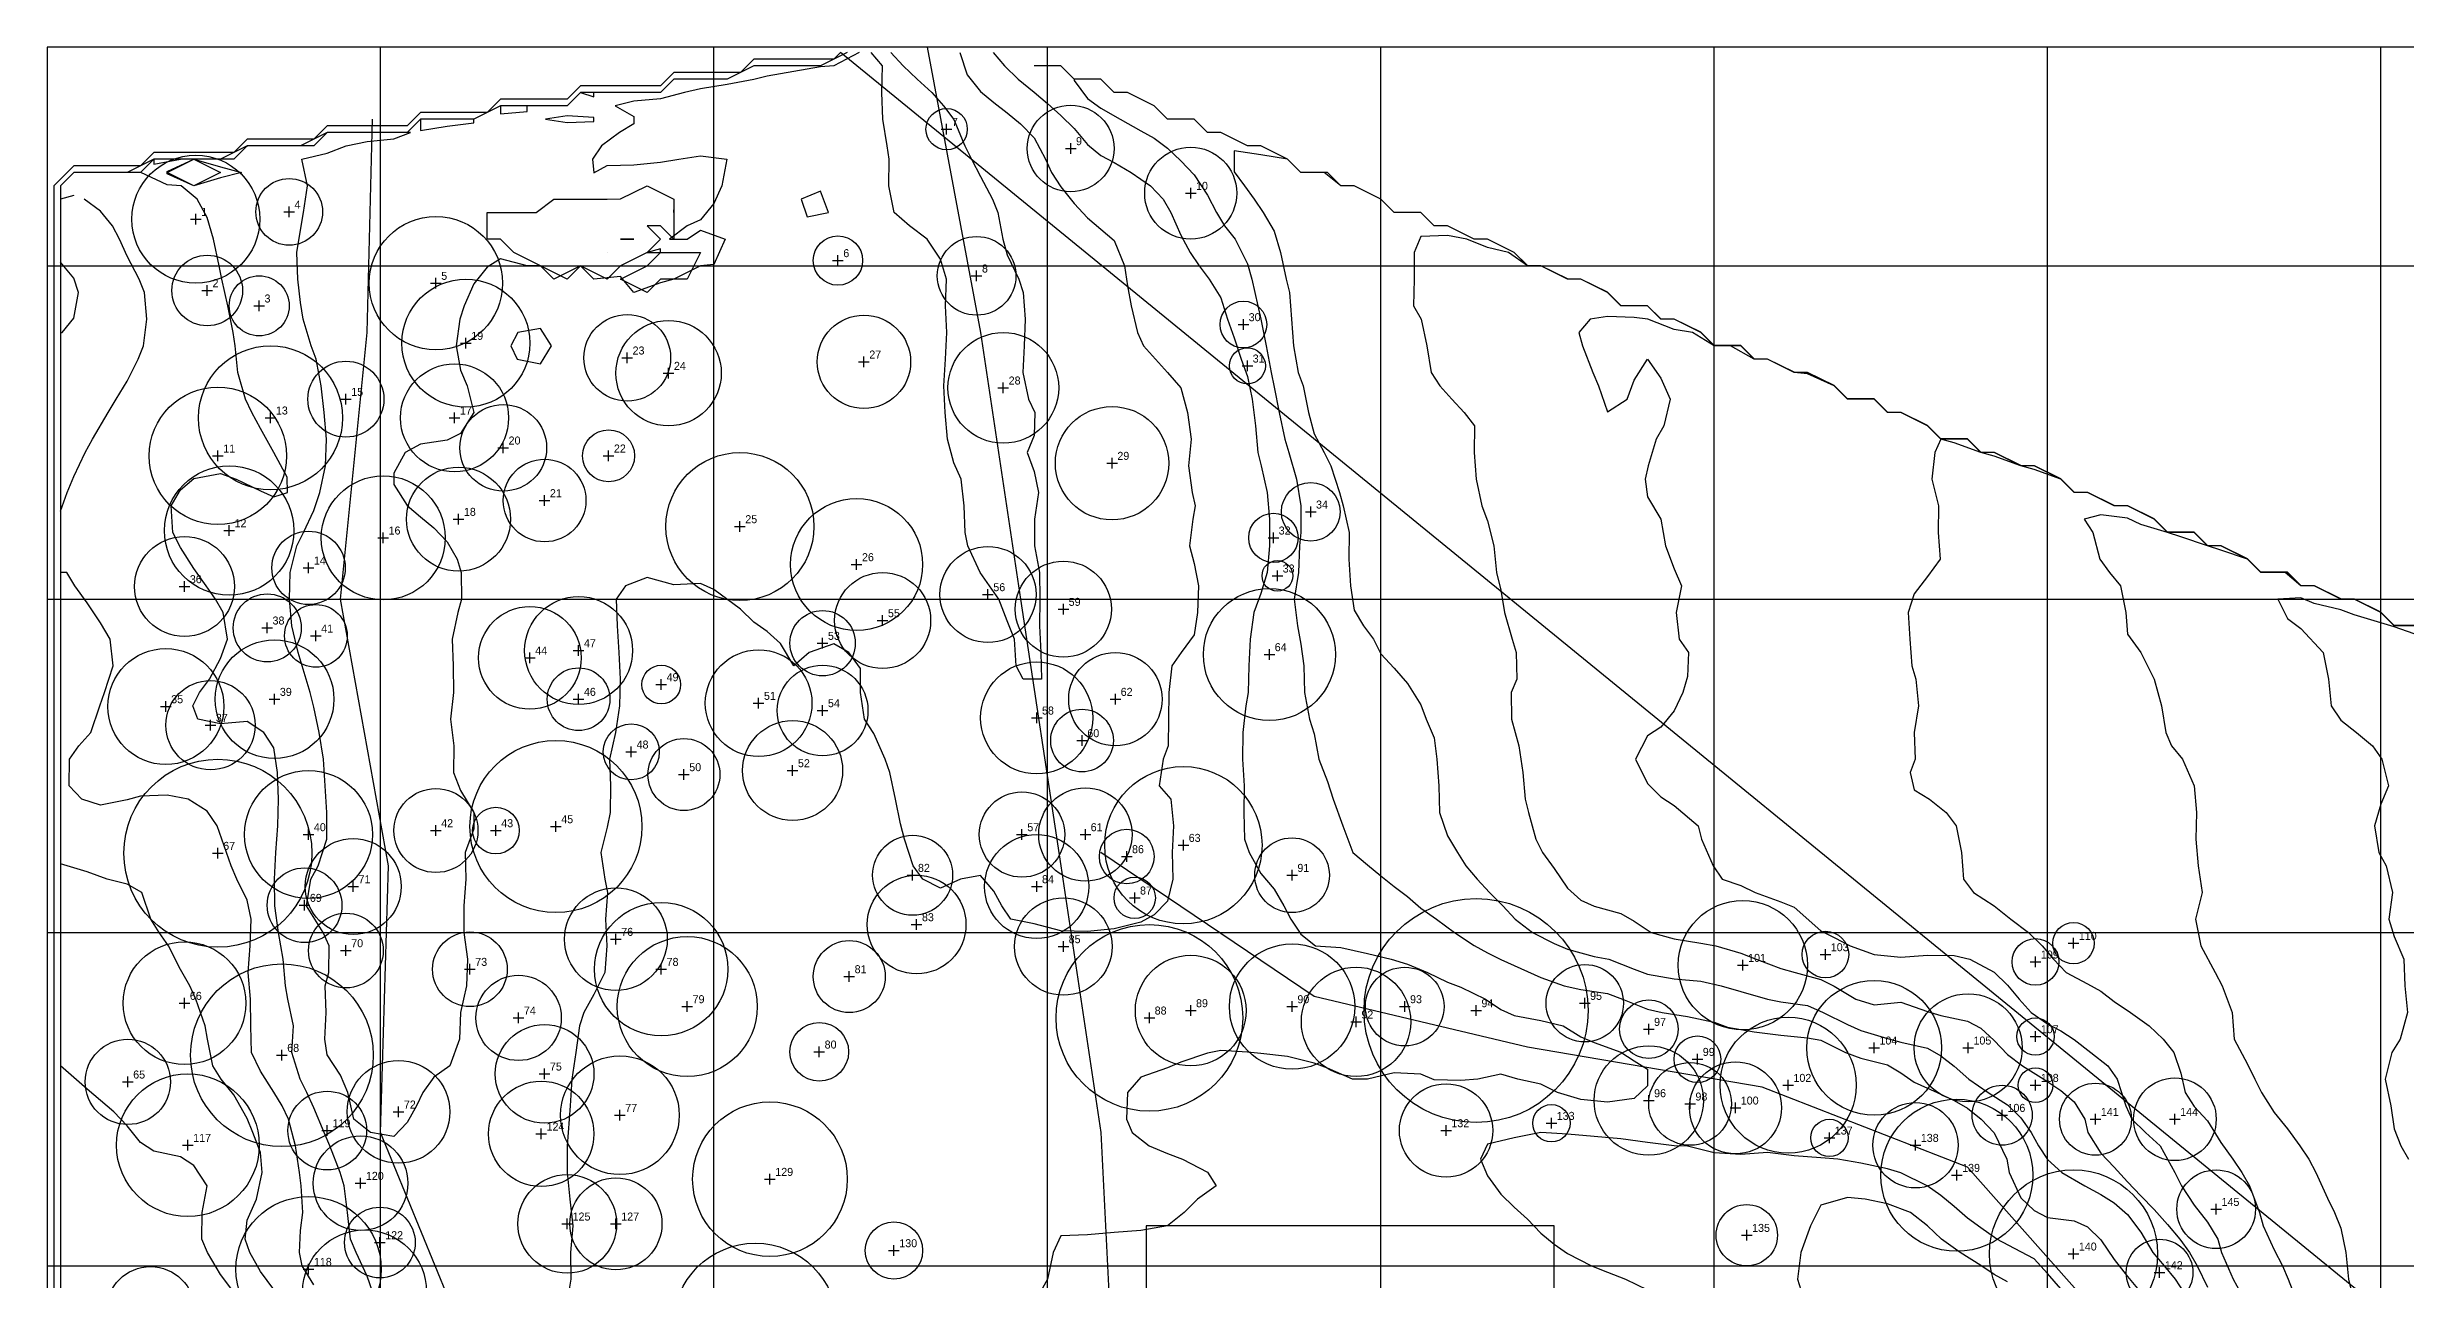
# Model space of a CAD drawing. Header units: millimetres. Extents: x 0 to 676, y 0 to 483.
# Drawn here: x 0 to 353.7, y 297.9 to 482.8 of the extents above; entities that cross this region are included whole.
import ezdxf

# ---------------------------------------------------------------- set-up
doc = ezdxf.new("R2010")
doc.units = ezdxf.units.MM
for name, color, linetype in [('CONTOURS_2M', 9, 'Continuous'), ('FRAME', 7, 'Continuous'), ('GRID_25M', 9, 'Continuous'), ('MILL', 7, 'Continuous'), ('ROAD', 8, 'Continuous'), ('SURVEY_EDGE', 8, 'Continuous'), ('TREE_CENTRE', 1, 'Continuous'), ('TREE_CROWN', 3, 'Continuous'), ('TREE_NUMBER', 7, 'Continuous'), ('WATER', 5, 'Continuous')]:
    doc.layers.add(name, color=color, linetype=linetype)

msp = doc.modelspace()

# ---------------------------------------------------------------- linework, layer by layer
at = {"layer": 'CONTOURS_2M'}
for points in [[(120, 482), (116, 480), (112, 480), (108, 480), (106, 480), (102, 478), (98, 478), (94, 478), (92, 476), (88, 476), (84, 476), (80, 476), (78, 474), (74, 474), (70, 474.01), (67.99, 474), (64, 472), (60, 472.01), (56, 472.01), (54, 470), (50, 470.01), (46, 470.01), (42, 470.01), (40, 468.01), (36, 468.01), (32, 468.01), (29.99, 468), (26, 466.01), (22, 466.01), (18, 466.01), (15.99, 466), (12, 464.01), (8, 464.01), (4, 464.01), (2, 462.01), (1.99, 460), (1.99, 456), (1.98, 452), (1.98, 448), (1.98, 444), (1.98, 440), (1.99, 436), (1.99, 432), (1.99, 428), (1.99, 424), (1.99, 420), (1.99, 416), (1.99, 412), (1.99, 408), (1.99, 404), (1.99, 400), (1.99, 396), (1.99, 392), (1.99, 388), (1.99, 384), (1.99, 380), (1.99, 376), (1.99, 372), (1.99, 368), (1.99, 364), (1.98, 360), (1.98, 356), (1.98, 352), (1.98, 348), (1.98, 344), (1.98, 340), (1.98, 336), (1.98, 332), (1.98, 328), (1.98, 324), (1.98, 320), (1.98, 316), (1.98, 312), (1.98, 308), (1.98, 304), (1.98, 300), (1.98, 296)], [(121.77, 482), (118, 480), (116, 479.85), (112, 479.14), (108, 478.47), (106, 477.97), (102, 477.22), (98, 476.57), (95.58, 476), (92, 475.03), (88, 474.69), (85.17, 474), (88, 472.38), (88, 471.3), (85.85, 470), (83.14, 468), (81.78, 466), (82, 463.93), (84, 465.05), (88, 465.13), (92, 465.55), (94.71, 466), (98, 466.52), (101.95, 466), (101.2, 462), (100, 459.34), (98, 456.9), (96, 456), (93.35, 454), (96, 454), (98, 455.35), (101.67, 454), (100, 450.21), (98, 450), (94, 448), (92, 447.45), (88, 446), (86, 448.38), (82, 448), (80, 450), (78, 448), (74, 450), (72, 450), (68, 451.05), (66, 449.78), (64, 447.29), (62.53, 444), (61.9, 442), (61.35, 438), (62, 434.33), (63, 432), (64, 428), (62, 424.84), (60, 423.85), (56, 423.26), (53.7, 422), (52, 418.92), (52, 417.2), (54, 414.07), (56, 412.35), (58, 410.71), (60, 408.62), (61.5, 406), (62.07, 404), (62.15, 400), (61.61, 398), (60.74, 394), (60.91, 390), (60.96, 386), (60.51, 382), (60.98, 378), (60.94, 374), (62, 371.31), (64, 368), (64, 365.54), (62.7, 362), (62.8, 358), (62.47, 354), (62.51, 350), (63.04, 346), (62.9, 342), (62, 338), (61.83, 334), (60.4, 330), (58, 328.29), (56.33, 326), (55.4, 324), (54, 321.5), (52, 319.43), (48.5, 320), (46, 322), (45.09, 326), (44, 328.59), (42, 331.65), (41.66, 334), (41.86, 338), (41.71, 342), (42.23, 344), (42.29, 348), (41.41, 350), (38.87, 354), (39.52, 358), (40.65, 360), (41.96, 364), (41.96, 368), (41.68, 372), (41.43, 376), (40.79, 380), (40, 383.82), (39.44, 386), (38.22, 390), (37.64, 392), (36.71, 396), (36.35, 400), (36.42, 404), (37.45, 408), (38.44, 410), (40, 413.28), (40.91, 416), (41.74, 420), (41.89, 424), (41.56, 428), (41.07, 432), (40.33, 436), (39.61, 438), (38.4, 442), (38, 444.5), (37.61, 448), (37.46, 452), (38, 455.33), (38.42, 458), (39.06, 462), (38.2, 466), (42, 466.92), (44.86, 468), (48, 468.65), (52, 469.04), (54.5, 470), (52, 470), (48, 470), (44, 470), (42, 470), (38, 468), (34, 468), (30, 468), (28, 466), (24, 466), (20, 466), (16, 466.01), (14, 464), (10, 464.01), (6, 464.01), (3.99, 464), (1.99, 462), (1.99, 458), (1.99, 454), (1.99, 450), (1.99, 446), (1.99, 442), (1.99, 438), (1.99, 434), (1.99, 430), (1.99, 426), (1.99, 422), (1.99, 418), (1.99, 414), (1.99, 410), (1.99, 406), (1.99, 402), (1.99, 398), (1.99, 394), (1.99, 390), (1.99, 386), (1.99, 382), (1.99, 378), (1.99, 374), (1.99, 370), (1.99, 366), (1.99, 362), (1.99, 358), (1.99, 354), (1.99, 350), (1.99, 346), (1.99, 342), (1.99, 338), (1.98, 334), (1.98, 330), (1.98, 326), (1.98, 322), (1.98, 318), (1.98, 314), (1.98, 310), (1.98, 306), (1.98, 302), (1.98, 298), (1.98, 294)], [(136.88, 482), (138, 478.65), (140, 476.13), (142, 474.51), (144, 472.94), (146, 471.32), (148, 469.2), (149.74, 466), (150.64, 464), (152, 461.87), (154, 459.33), (156, 457.19), (158, 455.48), (160, 453.79), (161.59, 450), (162, 447), (162.57, 444), (163.5, 440), (164.4, 438), (168, 434), (170, 431.71), (171, 428), (171.58, 424), (171.18, 420), (171.71, 416), (172.17, 414), (171.8, 412), (171.33, 408), (172, 405.33), (172.67, 402), (172.5, 398), (172, 394.67), (170.09, 392), (168.67, 390), (168.22, 386), (168.19, 382), (168.12, 378), (167.37, 376), (166.79, 372), (168.53, 370), (168.94, 366), (168.73, 362), (168.81, 358), (168, 354.73), (166, 352.64), (164, 351.58), (160, 350.58), (156, 350.17), (152, 350.27), (148, 351.33), (144.55, 352), (143.18, 354), (142, 356.22), (140, 358.57), (137, 358), (134, 356.67), (131.33, 358), (129.88, 360), (128.57, 364), (128, 366.33), (127.25, 370), (126.4, 374), (125.67, 376), (124, 379.86), (122.6, 382), (122, 386), (122, 389.6), (120.21, 392), (118, 393.29), (114.29, 392), (112, 390), (110, 393.33), (108, 395.14), (106, 396.57), (104, 398.5), (100, 401.43), (98, 402.36), (94, 402.17), (90, 403.23), (86.75, 402), (85.35, 400), (85.47, 396), (85.73, 392), (85.95, 388), (85.82, 384), (85.24, 380), (84.35, 376), (84.47, 372), (84.42, 368), (84, 365.83), (83.05, 362), (83.66, 358), (84.04, 356), (83.72, 352), (83.93, 348), (83.64, 344), (82, 340.73), (80.47, 338), (79.84, 336), (79.31, 332), (78.69, 328), (78.44, 324), (78.15, 320), (77.98, 318), (78, 314), (78.41, 310), (78.84, 306), (78.47, 302), (78.53, 298), (78, 294.7)], [(126.53, 482), (128.4, 480), (130.48, 478), (132.67, 476), (134.43, 474), (136, 471.93), (137.61, 468), (138.63, 466), (140, 463.39), (141.79, 460), (142.57, 458), (143.33, 454), (144, 451.65), (145.73, 448), (146.37, 446), (146.69, 442), (146.54, 438), (146.35, 434), (147.2, 430), (148.11, 428), (148, 424.57), (147, 422), (148, 419.17), (148.65, 416), (148.07, 412), (148.08, 408), (148.82, 404), (148.89, 400), (148.81, 396), (149.04, 392), (149.14, 388), (146.4, 388), (145.31, 390), (145.06, 394), (144, 396.75), (142.71, 400), (141.31, 402), (139.94, 404), (138.08, 408), (137.67, 410), (137.52, 414), (137.09, 418), (136, 420.43), (135.03, 424), (134.66, 428), (134.5, 432), (134.72, 436), (134.93, 440), (134.74, 444), (134.88, 448), (134, 451), (132, 454), (129.35, 456), (127.04, 458), (126.25, 462), (126.26, 466), (125.97, 468), (125.35, 472), (125.2, 476), (125.29, 480), (123.57, 482)], [(141.89, 482), (143.56, 480), (145.63, 478), (148, 476.07), (150, 474.33), (152, 472.55), (154, 470.6), (156, 468.22), (158, 466.54), (160, 465.48), (162.57, 464), (165.47, 462), (167.37, 460), (168.5, 458), (170, 454.61), (171.43, 452), (172.75, 450), (174.26, 448), (176, 445.21), (177.01, 442), (178, 439.19), (179.06, 436), (180, 433.42), (180.74, 430), (181.22, 426), (181.55, 422), (182.07, 420), (182.97, 416), (183.31, 412), (183.32, 408), (182.96, 404), (182, 400.84), (180.98, 398), (180.4, 394), (180.24, 390), (180.13, 386), (179.79, 384), (179.31, 380), (179.29, 376), (179.54, 372), (179.45, 368), (179.57, 364), (180.25, 362), (182, 358.86), (184, 356.53), (185.45, 354), (186.5, 352), (188, 349.76), (190.22, 348), (194, 347.77), (198, 346.84), (201.57, 346), (204, 345.24), (207, 344), (210, 342.55), (212, 341.8), (215.7, 340), (218, 338.44), (220, 337.56), (224, 336.83), (227.37, 336), (230, 334.34), (232, 333.52), (236, 332.06), (238, 330.74), (240, 329.5), (240, 327), (238, 325.09), (234, 324.54), (230, 324.94), (226.5, 326), (224, 327.25), (220.56, 328), (218, 328.75), (214.57, 328), (212, 327.8), (208, 327.92), (206, 328.74), (202, 328.95), (198, 328), (195.75, 328), (192, 329.65), (190, 330.42), (186, 331.39), (182, 331.88), (180, 332.06), (176, 332.29), (174, 331.89), (170, 330.57), (168, 329.71), (164, 328.29), (162, 326), (161.87, 322), (162.74, 320), (165.26, 318), (168, 316.84), (170.25, 316), (174, 314.07), (175.33, 312), (172.5, 310), (170.5, 308), (168, 306), (164, 305.33), (160, 305), (156, 304.67), (152, 304.5), (150.86, 302), (150, 298), (148, 294.4)], [(356, 396.04), (352, 396.04), (350, 398.04), (346.04, 400), (344, 400.04), (340.04, 402), (338, 402.04), (336, 404.04), (332, 404.04), (330, 406.04), (326.03, 408), (324, 408.04), (322, 410.03), (318, 410.04), (316, 412.03), (312.03, 414), (310, 414.03), (306.03, 416), (304, 416.03), (302, 418.03), (298.03, 420), (296, 420.03), (292.03, 422), (290, 422.03), (288, 424.03), (284, 424.03), (282, 426.03), (278.03, 428), (276, 428.03), (274, 430.03), (270, 430.03), (268, 432.03), (264.03, 434), (262, 434.03), (258.03, 436), (256, 436.03), (254, 438.03), (250, 438.03), (248, 440.03), (244.03, 442), (242, 442.03), (240, 444.02), (236, 444.03), (234, 446.03), (230.02, 448), (228, 448.03), (224.02, 450), (222, 450.03), (220, 452.02), (216.02, 454), (214, 454.02), (210.02, 456), (208, 456.02), (206, 458.02), (202, 458.02), (200, 460.02), (196.02, 462), (194, 462.02), (192, 464.02), (188, 464.02), (186, 466.02), (182.02, 468), (180, 468.02), (176.02, 470), (174, 470.02), (172, 472.02), (168, 472.02), (166, 474.02), (162.02, 476), (160, 476.02), (158, 478.02), (154, 478.02), (152, 480.02), (148, 480.01)], [(356, 396.03), (352, 396.04), (350, 398.03), (346.03, 400), (344, 400.03), (340.03, 402), (338, 402.03), (336, 404.03), (332, 404.03), (330, 406.03), (326.03, 408), (324, 408.03), (322, 410.03), (318, 410.03), (316, 412.03), (312.03, 414), (310, 414.03), (306.03, 416), (304, 416.03), (302, 418.03), (298.03, 420), (296, 420.03), (292.03, 422), (290, 422.03), (288, 424.03), (284, 424.03), (282, 426.03), (278.03, 428), (276, 428.03), (274, 430.02), (270, 430.03), (268, 432.02), (264.02, 434), (262, 434.02), (258.02, 436), (256, 436.03), (254, 438.02), (250, 438.02), (248, 440.02), (244.02, 442), (242, 442.02), (240, 444.02), (236, 444.02), (234, 446.02), (230.02, 448), (228, 448.02), (224.02, 450), (222, 450.02), (220, 452.02), (216.02, 454), (214, 454.02), (210.02, 456), (208, 456.02), (206, 458.02), (202, 458.02), (200, 460.02), (196.02, 462), (194, 462.02), (192, 464.02), (188, 464.02), (186, 466.02), (182.01, 468), (180, 468.02), (176.01, 470), (174, 470.01), (172, 472.01), (168, 472.01), (166, 474.01), (162.01, 476), (160, 476.01), (158, 478.01), (154, 478.01), (152, 480.01), (148, 480.01)], [(356, 396.03), (352, 396.03), (350, 398.03), (346.03, 400), (344, 400.03), (340.03, 402), (338, 402.03), (336, 404.03), (332, 404.03), (330, 406.03), (326.03, 408), (324, 408.03), (322, 410.03), (318, 410.03), (316, 412.03), (312.02, 414), (310, 414.03), (306.03, 416), (304, 416.03), (302, 418.02), (298.02, 420), (296, 420.02), (292.02, 422), (290, 422.02), (288, 424.02), (284, 424.02), (282, 426.02), (278.02, 428), (276, 428.02), (274, 430.02), (270, 430.02), (268, 432.02), (264.02, 434), (262, 434.02), (258.02, 436), (256, 436.02), (254, 438.02), (250, 438.02), (248, 440.02), (244.02, 442), (242, 442.02), (240, 444.02), (236, 444.02), (234, 446.02), (230.02, 448), (228, 448.02), (224.02, 450), (222, 450.02), (220, 452.02), (216.01, 454), (214, 454.02), (210.01, 456), (208, 456.02), (206, 458.01), (202, 458.01), (200, 460.01), (196.01, 462), (194, 462.01), (192, 464.01), (188, 464.01), (186, 466.01), (182.01, 468), (180, 468.01), (176.01, 470), (174, 470.01), (172, 472.01), (168, 472.01), (166, 474.01), (162.01, 476), (160, 476.01), (158, 478.01), (154, 478.01), (152, 480.01), (148, 480.01)], [(356, 396.02), (352, 396.03), (350, 398.03), (346.02, 400), (344, 400.03), (340.02, 402), (338, 402.03), (336, 404.02), (332, 404.03), (330, 406.02), (326.02, 408), (324, 408.02), (322, 410.02), (318, 410.02), (316, 412.02), (312.02, 414), (310, 414.02), (306.02, 416), (304, 416.02), (302, 418.02), (298.02, 420), (296, 420.02), (292.02, 422), (290, 422.02), (288, 424.02), (284, 424.02), (282, 426.02), (278.02, 428), (276, 428.02), (274, 430.02), (270, 430.02), (268, 432.02), (264.02, 434), (262, 434.02), (258.02, 436), (256, 436.02), (254, 438.01), (250, 438.02), (248, 440.02), (244.01, 442), (242, 442.02), (240, 444.01), (236, 444.02), (234, 446.01), (230.01, 448), (228, 448.01), (224.01, 450), (222, 450.01), (220, 452.01), (216.01, 454), (214, 454.01), (210.01, 456), (208, 456.01), (206, 458.01), (202, 458.01), (200, 460.01), (196.01, 462), (194, 462.01), (192, 464.01), (188, 464.01), (186, 466.01), (182.01, 468), (180, 468.01), (176.01, 470), (174, 470.01), (172, 472.01), (168, 472.01), (166, 474.01), (162.01, 476), (160, 476.01), (158, 478), (154, 478), (152, 480), (148, 480)], [(356, 396.02), (352, 396.02), (350, 398.02), (346.02, 400), (344, 400.02), (340.02, 402), (338, 402.02), (336, 404.02), (332, 404.02), (330, 406.02), (326.02, 408), (324, 408.02), (322, 410.02), (318, 410.02), (316, 412.02), (312.02, 414), (310, 414.02), (306.02, 416), (304, 416.02), (302, 418.02), (298.01, 420), (296, 420.02), (292.02, 422), (290, 422.02), (288, 424.01), (284, 424.02), (282, 426.01), (278.01, 428), (276, 428.01), (274, 430.01), (270, 430.01), (268, 432.01), (264.01, 434), (262, 434.01), (258.01, 436), (256, 436.01), (254, 438.01), (250, 438.01), (248, 440.01), (244.01, 442), (242, 442.01), (240, 444.01), (236, 444.01), (234, 446.01), (230.01, 448), (228, 448.01), (224.01, 450), (222, 450.01), (220, 452.01), (216.01, 454), (214, 454.01), (210.01, 456), (208, 456.01), (206, 458.01), (202, 458.01), (200, 460.01), (196, 462), (194, 462.01), (192, 464), (188, 464.01), (186, 466), (182, 468), (180, 468), (176, 470), (174, 470), (172, 472), (168, 472), (166, 474), (162, 476), (160, 476), (158, 478), (154, 478), (154, 477.8), (156, 475.11), (158, 473.67), (160.91, 472), (164, 470.27), (166, 469.13), (168, 467.64), (170, 465.73), (172, 463.65), (174, 460.59), (175.36, 458), (176.59, 456), (178.18, 454), (180, 450.29), (180.66, 448), (181.57, 444), (182.02, 442), (182.83, 438), (183.59, 434), (184, 431.81), (184.78, 428), (185.64, 424), (186.2, 422), (187.38, 418), (188, 414), (188.03, 410), (187.84, 408), (187.67, 404), (187.03, 400), (187.52, 396), (188, 393.25), (188.47, 390), (188.58, 386), (189.31, 382), (190, 379.78), (190.74, 376), (192, 372.67), (192.86, 370), (194.32, 366), (195.83, 362), (198, 360.14), (200, 358.52), (202, 356.91), (204, 355.42), (206, 353.68), (208.38, 352), (211.08, 350), (214, 348.04), (216, 346.97), (218, 345.94), (222, 344.14), (224, 343.27), (227.5, 342), (230, 341.46), (234, 340.87), (236.28, 340), (240, 338.53), (242.22, 338), (246, 337.42), (250, 336.57), (252, 335.81), (256, 335.12), (260, 334.59), (264, 334.23), (266, 333.84), (269.73, 332), (272, 331.14), (276, 330.16), (278, 328.95), (280, 327.57), (283.44, 326), (286, 324.83), (288, 323.64), (290.04, 322), (292, 319.95), (293.89, 316), (294.26, 314), (296, 310.21), (298, 308.3), (300, 307.25), (304, 306.77), (306, 305.85), (308, 303.9), (310, 300.95), (312, 298.41), (314, 296)], [(82, 476), (80, 476), (82, 475.33), (82, 476)], [(64, 472), (60, 472), (56, 472), (56, 470.31), (60, 470.94), (64, 471.43), (64, 472)], [(72, 474), (68, 474), (68, 472.81), (72, 473.14), (72, 474)], [(82, 472.23), (78, 472.51), (74.75, 472), (78, 471.49), (82, 471.67), (82, 472.23)], [(30, 468), (30, 467.9), (30, 468)], [(356, 396.02), (352, 396.02), (350, 398.02), (346.02, 400), (344, 400.02), (340.02, 402), (338, 402.02), (336, 404.02), (332, 404.02), (330, 406.02), (326.01, 408), (324, 408.02), (322, 410.01), (318, 410.02), (316, 412.01), (312.01, 414), (310, 414.01), (306.01, 416), (304, 416.01), (302, 418.01), (298.01, 420), (296, 420.01), (292.01, 422), (290, 422.01), (288, 424.01), (284, 424.01), (282, 426.01), (278.01, 428), (276, 428.01), (274, 430.01), (270, 430.01), (268, 432.01), (264.01, 434), (262, 434.01), (258.01, 436), (256, 436.01), (254, 438.01), (250, 438.01), (248, 440.01), (244.01, 442), (242, 442.01), (240, 444.01), (236, 444.01), (234, 446.01), (230, 448), (228, 448.01), (224, 450), (222, 450.01), (220, 452), (216, 454), (214, 454), (210, 456), (208, 456), (206, 458), (202, 458), (200, 460), (196, 462), (194, 462), (191.54, 464), (188, 464), (186, 466), (182, 466.64), (178, 467.26), (178, 464.11), (179.58, 462), (181.03, 460), (182.38, 458), (184, 455.19), (184.99, 452), (185.8, 448), (186.31, 446), (186.63, 442), (186.9, 438), (187.6, 434), (188.35, 432), (189.16, 428), (190, 424.82), (191.54, 422), (192.5, 420), (193.82, 416), (194.38, 414), (195.25, 410), (195.2, 406), (195.46, 402), (196, 398.33), (197.42, 396), (198.91, 394), (200, 391.82), (202, 389.64), (204, 387.33), (206, 384.13), (206.83, 382), (208, 379.2), (208.4, 376), (208.72, 372), (208.83, 368), (210, 364.53), (211.52, 362), (212.78, 360), (214.44, 358), (216.33, 356), (218.29, 354), (220.17, 352), (222.76, 350), (226, 348.35), (228, 347.53), (232, 346.42), (234.22, 346), (238, 344.52), (240, 343.76), (244, 343.04), (248, 342.69), (251.05, 342), (254, 341.15), (258, 340.03), (260, 339.62), (264, 339.05), (266.37, 338), (270, 336.2), (272, 335.3), (276, 334.12), (278, 333.54), (282, 332.65), (284, 331.5), (286, 329.95), (288.21, 328), (291.08, 326), (294, 324.16), (296, 322.2), (297.56, 320), (298.65, 318), (300, 315.96), (302.14, 314), (305.62, 312), (308, 310.72), (310, 309.44), (312, 307.69), (314, 305.06), (315.79, 302), (317.5, 300), (319.13, 298), (320.43, 296)], [(48.86, 296), (48, 298.44), (46.33, 302), (45.48, 304), (45.02, 308), (44.54, 312), (43.94, 314), (42.37, 318), (41.53, 320), (40, 323.7), (38.92, 326), (37.96, 328), (36.71, 332), (36.93, 336), (36.07, 340), (35.74, 342), (35.38, 346), (34.71, 350), (34.12, 354), (34.07, 358), (34.3, 362), (34.61, 366), (34.69, 370), (34.52, 374), (34, 377.73), (32.51, 380), (30, 381.63), (26, 381.32), (22.62, 382), (21.84, 384), (22.83, 386), (24.34, 388), (26, 391.08), (27.03, 394), (26.4, 398), (25.23, 400), (23.83, 402), (22, 404.62), (20, 407.73), (18.87, 410), (18.58, 414), (20, 416.42), (22, 418.09), (26, 418.83), (28.36, 418), (32, 416.24), (34, 415.33), (36.05, 416), (36, 418.3), (34, 422), (32, 425.62), (30.67, 428), (29.74, 430), (28.59, 434), (28.19, 438), (27.88, 440), (27.09, 444), (26.19, 448), (25.8, 450), (24.93, 454), (24, 457.27), (22.48, 460), (20.11, 462), (18, 462.16), (14.05, 464), (12, 464), (8, 464), (4, 464), (2, 462), (2, 460), (1.99, 456), (1.99, 452), (1.99, 448), (1.99, 444), (1.99, 440), (1.99, 436), (1.99, 432), (1.99, 428), (1.99, 424), (2, 420), (2, 416), (2, 412), (2, 408), (2, 404), (2, 400), (1.99, 396), (1.99, 392), (1.99, 388), (1.99, 384), (1.99, 380), (2, 376), (2, 372), (1.99, 368), (1.99, 364), (1.99, 360), (1.99, 356), (1.99, 352), (1.99, 348), (1.99, 344), (1.99, 340), (1.99, 336), (1.99, 332), (1.99, 328), (1.99, 324), (1.99, 320), (1.99, 316), (1.99, 312), (1.99, 308), (1.98, 304), (1.98, 300), (1.99, 296)], [(20, 466), (16, 466), (16, 465.24), (20, 466), (20, 466)], [(29.13, 464), (26, 463.2), (22, 462), (18, 463.82), (18, 464.17), (22, 466), (26, 464.86), (29.13, 464)], [(26, 464), (22, 462.01), (18, 464), (22, 465.99), (26, 464)], [(4, 460.56), (2, 460), (2, 456), (2, 452), (2, 448), (1.99, 444), (2, 440), (2, 436), (2, 432), (2, 428), (2, 424), (2, 420), (2, 416), (2, 413.2), (3, 416), (4, 418.4), (5.71, 422), (6.82, 424), (9.13, 428), (10.33, 430), (12, 432.71), (13.64, 436), (14.45, 438), (14.97, 442), (14.6, 446), (13.8, 448), (12, 451.43), (10.84, 454), (9.82, 456), (8, 458.21), (5.55, 460)], [(94, 460), (94, 458), (94, 454.01), (92, 456), (90, 456), (92, 454), (90, 452), (86, 450), (84, 448), (80, 450), (80, 450), (76, 448), (74, 450), (70, 452), (68, 454), (66, 454), (66, 458), (70, 458), (73.33, 458), (76, 460), (80, 460), (84, 460), (86, 460.05), (90, 462), (94, 460)], [(116, 461.22), (113.1, 460), (114, 457.33), (117.17, 458), (116, 461.22)], [(94, 458.39), (94, 458), (94, 458.39)], [(88, 454), (86, 454), (88, 454), (88, 454)], [(356, 396.01), (352, 396.02), (350, 398.01), (346.01, 400), (344, 400.01), (340.01, 402), (338, 402.01), (336, 404.01), (332, 404.01), (330, 406.01), (326.01, 408), (324, 408.01), (322, 410.01), (318, 410.01), (316, 412.01), (312.01, 414), (310, 414.01), (306.01, 416), (304, 416.01), (302, 418.01), (298.01, 420), (296, 420.01), (292.01, 422), (290, 422.01), (288, 424.01), (284, 424.01), (282, 426.01), (278.01, 428), (276, 428.01), (274, 430), (270, 430.01), (268, 432), (264, 434), (262, 434.01), (258, 436), (256, 436.01), (254, 438), (250, 438), (248, 440), (244, 442), (242, 442), (240, 444), (236, 444), (234, 446), (230, 448), (228, 448), (224, 450), (222, 450), (219.14, 452), (216, 452.73), (212.91, 454), (210, 454.54), (206, 454.4), (205, 452), (205, 448), (204.94, 444), (206.08, 442), (206.91, 438), (207.56, 434), (208.88, 432), (210.67, 430), (212.5, 428), (214.07, 426), (214, 422), (214.3, 418), (215.18, 414), (216, 411.75), (216.96, 408), (217.38, 404), (218, 401.33), (218.54, 398), (219.71, 394), (220.29, 392), (220.43, 388), (219.57, 386), (219.62, 382), (220.69, 378), (221.33, 374), (221.66, 370), (222.16, 368), (223.26, 364), (224.27, 362), (226, 359.62), (228, 356.64), (230, 354.86), (232, 353.96), (236, 352.86), (238, 351.73), (240.55, 350), (244, 349.07), (248, 348.43), (250.25, 348), (254, 346.92), (256.33, 346), (260, 344.62), (262.15, 344), (266, 342.98), (268, 341.94), (271.24, 340), (274, 339.15), (278, 339.56), (282, 338.18), (284, 337.57), (288, 336.72), (290, 335.68), (292, 333.79), (294, 331.71), (296.27, 330), (299.45, 328), (302, 326.3), (304, 324.6), (305.59, 322), (306.04, 320), (308, 316.89), (310, 314.81), (312, 312.63), (314, 310.49), (316, 308.44), (318, 306.22), (319.85, 304), (321.28, 302), (322.47, 300), (324, 296.79)], [(2, 450.54), (2, 448), (2, 444), (2, 440), (2.24, 440), (4, 442.13), (4.72, 446), (4, 448.17), (2, 450.54)], [(84, 452), (84, 452), (84, 452)], [(98, 452), (96, 448), (92, 448), (90, 446), (86, 448), (90, 450), (92, 451.99), (94, 452), (98, 452)], [(88, 450), (88, 450), (88, 450)], [(92, 452.56), (90, 452), (92, 452), (92, 452.56)], [(356, 396.01), (352, 396.01), (350, 398.01), (346.01, 400), (344, 400.01), (340.01, 402), (338, 402.01), (336, 404.01), (332, 404.01), (330, 406.01), (326.01, 408), (324, 408.01), (322, 410.01), (318, 410.01), (316, 412.01), (312.01, 414), (310, 414.01), (306.01, 416), (304, 416.01), (302, 418), (298, 420), (296, 420), (292, 422), (290, 422), (288, 424), (284, 424), (282, 426), (278, 428), (276, 428), (274, 430), (270, 430), (268, 432), (264, 433.79), (262, 434), (258, 436), (256, 436), (252.47, 438), (250, 438), (246.77, 440), (244, 440.46), (240.08, 442), (238, 442.25), (234, 442.38), (231.43, 442), (229.71, 440), (230.24, 438), (231.82, 434), (232.65, 432), (234, 428.12), (236.97, 430), (238, 432.86), (240, 436), (242, 433.14), (243.41, 430), (242.45, 426), (241.33, 424), (240.12, 420), (239.65, 418), (240, 415.33), (242, 412), (242.7, 408), (244, 404.56), (245.12, 402), (244.31, 398), (244.75, 394), (246.18, 392), (246, 388.4), (245.29, 386), (244, 383.26), (242, 380.82), (240, 379.52), (238.19, 376), (240, 372.38), (242, 370.37), (244, 369.05), (247.6, 366), (248.11, 364), (249.86, 360), (251.2, 358), (254, 357.08), (256.17, 356), (260, 354.59), (262, 353.82), (266, 350.27), (268, 349.27), (270.42, 348), (274, 346.71), (278, 346.29), (282, 346.62), (286, 346.58), (288.35, 346), (292, 344.05), (294, 342.13), (295.76, 340), (297.55, 338), (300, 336.29), (302, 335.26), (304, 333.94), (306.52, 332), (309.03, 330), (310.43, 328), (311.76, 324), (312.65, 322), (314.7, 320), (316.91, 318), (319.11, 314), (320.11, 312), (322, 309.13), (324, 306.54), (325.54, 304), (326.09, 302), (327.86, 298), (328.97, 296)], [(74, 440.6), (70.57, 440), (69.56, 438), (70.51, 436), (74, 435.3), (75.66, 438), (74, 440.6)], [(356, 396.01), (352, 396.01), (350, 398.01), (346, 400), (344, 400.01), (340, 402), (338, 402.01), (336, 404), (332, 404.01), (330, 406), (326, 408), (324, 408), (322, 410), (318, 410), (316, 412), (312, 414), (310, 414), (306, 416), (304, 416), (302, 418), (298, 419.46), (296, 420), (292, 421.47), (290, 422), (286, 423.44), (284, 424), (283.09, 422), (282.67, 418), (283.64, 414), (283.6, 410), (283.89, 406), (282, 403.4), (280, 400.8), (279.08, 398), (279.36, 394), (279.65, 390), (280.25, 388), (280.67, 384), (280, 380), (280.15, 376), (279.38, 374), (280, 371.4), (282.29, 370), (284.8, 368), (286.29, 366), (287.08, 362), (287.38, 358), (288.92, 356), (292, 354), (294.5, 352), (297.15, 350), (299.2, 348), (300.9, 346), (302.79, 344), (306, 342.33), (308, 341.2), (310, 339.68), (312.46, 338), (315.23, 336), (317.37, 334), (318.95, 332), (320, 328.89), (320.67, 326), (322, 323.93), (324, 321.78), (326, 318.5), (327.79, 316), (329.14, 314), (330.29, 312), (331.79, 308), (332.32, 306), (334, 302.43), (335.22, 300), (336.11, 298), (337.62, 294)], [(356, 396), (352, 396), (350, 398), (346, 400), (344, 400), (340, 402), (338, 402), (335.65, 404), (332, 404), (330, 406), (326, 407.33), (324, 408), (320, 409.36), (318, 410), (314, 411.22), (312, 412.14), (308, 412.65), (305.48, 412), (306.82, 410), (307.85, 406), (309.3, 404), (310.95, 402), (311.77, 398), (312, 394.73), (314, 392), (316, 388), (317.12, 384), (317.75, 380), (318.59, 378), (320.25, 376), (322, 372), (322.35, 368), (322.27, 364), (322.62, 360), (323.2, 356), (322.22, 352), (323, 348), (325.17, 344), (326.21, 342), (327.68, 338), (328, 334), (330, 330.25), (331.12, 328), (332.08, 326), (334, 323), (336, 320.57), (337.86, 318), (339.19, 316), (340.24, 314), (342, 310.14), (343.03, 308), (344, 305.64), (344.74, 302), (345.13, 298), (346, 294.42)], [(40, 297.14), (38.23, 300), (37.82, 302), (38, 305.33), (38.32, 308), (38.1, 312), (37.83, 314), (37.22, 318), (36.2, 322), (35.25, 324), (34, 326.05), (32, 329.21), (30.62, 332), (30.52, 336), (30.48, 340), (30.16, 344), (30.45, 348), (30.57, 352), (30, 354.88), (28.44, 358), (27.57, 360), (26.17, 364), (25.5, 366), (24, 368.19), (21.17, 370), (18, 370.61), (14, 370.47), (12, 369.91), (8, 369.09), (5.19, 370), (3.28, 372), (3.33, 376), (4.77, 378), (6.54, 380), (7.9, 384), (8.6, 386), (9.89, 390), (9.43, 394), (8, 396.44), (6, 399.45), (4.13, 402), (2.93, 404), (2, 404), (2, 400), (2, 396), (2, 392), (2, 388), (2, 384), (2, 380), (2, 376), (2, 372), (2, 368), (2, 364), (2, 360), (2, 356), (1.99, 352), (1.99, 348), (1.99, 344), (1.99, 340), (1.99, 336), (1.99, 332), (1.99, 328), (1.99, 324), (1.99, 320), (1.99, 316), (1.99, 312), (1.99, 308), (1.99, 304), (1.99, 300), (1.99, 296)], [(356, 394.47), (352, 395.85), (350, 396.44), (346, 397.67), (344, 398.4), (340, 399.37), (338, 400.21), (334.55, 400), (336, 397.12), (338, 395.62), (341.33, 392), (342.15, 388), (342.53, 384), (344, 381.87), (346.35, 380), (348.74, 378), (350.16, 376), (351.14, 372), (350, 369.25), (349.06, 366), (349.67, 362), (350.8, 360), (351.76, 356), (351.2, 352), (352, 349.43), (353.45, 346), (353.57, 342), (354, 338), (352.91, 334), (351.62, 332), (350.62, 328), (351.48, 324), (352, 320.57), (353, 318), (354.15, 316)], [(112, 388), (112, 388)], [(34, 296.45), (32, 299.14), (30.39, 302), (29.67, 304), (30, 306.84), (31.39, 310), (32.24, 314), (32, 317), (30.85, 320), (30, 322.12), (28, 325.65), (26.08, 328), (24.85, 330), (24.03, 334), (23.68, 336), (22.31, 340), (21.38, 342), (20, 344.44), (18.2, 348), (16.82, 350), (15.54, 352), (14.18, 356), (12, 357.25), (9, 358), (6, 359.12), (2, 360.32), (2, 358), (2, 354), (2, 350), (2, 346), (2, 342), (2, 338), (2, 334), (2, 330), (2, 326), (2, 322), (1.99, 318), (1.99, 314), (1.99, 310), (1.99, 306), (1.99, 302), (1.99, 298), (1.99, 294)], [(2, 330), (2, 326), (2, 322), (2, 318), (2, 314), (2, 310), (2, 306), (2, 302), (2, 298), (2, 294)], [(28, 296.04), (26, 298.72), (24.07, 302), (23.18, 304), (23.27, 308), (24, 312), (22, 315.08), (20, 316.36), (16, 317.2), (14, 318.5), (12, 321), (10, 323.11), (8, 324.8), (6, 326.5), (2, 330)], [(302, 296.55), (300, 298.87), (298, 301.04), (296, 302.11), (292.39, 304), (290, 305.72), (288, 307.14), (286, 308.89), (284, 310.54), (281.95, 312), (278, 313.97), (276, 314.57), (272, 315.4), (268.57, 316), (266, 316.19), (262, 316.51), (258, 317.02), (254, 316.71), (250, 316.94), (246, 317.94), (244, 318.03), (240, 318.53), (236, 319.05), (232, 319.4), (228, 319.75), (224, 320), (220, 319.19), (216, 318.25), (214.95, 316), (216, 313.5), (218, 310.75), (220, 308.8), (222, 307), (224, 304.91), (226, 303.26), (228, 301.87), (231.6, 300), (234, 299.07), (236.73, 298), (240, 296.43)], [(294, 297.62), (292, 298.73), (290, 300.06), (286.9, 302), (284.08, 304), (282, 306), (279.45, 308), (276, 309.29), (272.67, 310), (270, 310.24), (266, 309.09), (264.44, 306), (263, 302), (262.52, 298), (263.76, 294)]]:
    msp.add_lwpolyline(points, dxfattribs=at)
at = {"layer": 'FRAME'}
msp.add_lwpolyline([(0, 0), (675.2, 0), (675.2, 482.8), (0, 482.8)], close=True, dxfattribs=at)
at = {"layer": 'GRID_25M'}
for p, q in [((50, 0), (50, 482.8)), ((100, 0), (100, 482.8)), ((150, 0), (150, 482.8)), ((200, 0), (200, 482.8)), ((250, 0), (250, 482.8)), ((300, 0), (300, 482.8)), ((350, 0), (350, 482.8)), ((0, 450), (675.2, 450)), ((0, 400), (675.2, 400)), ((0, 350), (675.2, 350)), ((0, 300), (675.2, 300))]:
    msp.add_line(p, q, dxfattribs=at)
at = {"layer": 'MILL'}
msp.add_lwpolyline([(164.8, 236), (226, 236), (226, 306), (164.8, 306)], close=True, dxfattribs=at)
at = {"layer": 'ROAD'}
msp.add_lwpolyline([(132, 482.8), (140, 440), (146, 400), (152, 360), (158, 320), (160, 280), (162, 248), (172, 224), (208, 202), (256, 182), (400, 102), (560, 16), (588, 0)], dxfattribs=at)
at = {"layer": 'SURVEY_EDGE'}
msp.add_lwpolyline([(674, 29), (119, 482), (118, 481), (116, 481), (114, 481), (112, 481), (110, 481), (108, 481), (106, 481), (105, 480), (104, 479), (102, 479), (100, 479), (98, 479), (96, 479), (94, 479), (93, 478), (92, 477), (90, 477), (88, 477), (86, 477), (84, 477), (82, 477), (80, 477), (79, 476), (78, 475), (76, 475), (74, 475), (72, 475), (70, 475), (68, 475), (67, 474), (66, 473), (64, 473), (62, 473), (60, 473), (58, 473), (56, 473), (55, 472), (54, 471), (52, 471), (50, 471), (48, 471), (46, 471), (44, 471), (42, 471), (41, 470), (40, 469), (38, 469), (36, 469), (34, 469), (32, 469), (30, 469), (29, 468), (28, 467), (26, 467), (24, 467), (22, 467), (20, 467), (18, 467), (16, 467), (15, 466), (14, 465), (12, 465), (10, 465), (8, 465), (6, 465), (4, 465), (3, 464), (2, 463), (1, 462), (1, 460), (1, 458), (1, 456), (1, 454), (1, 452), (1, 450), (1, 448), (1, 446), (1, 444), (1, 442), (1, 440), (1, 438), (1, 436), (1, 434), (1, 432), (1, 430), (1, 428), (1, 426), (1, 424), (1, 422), (1, 420), (1, 418), (1, 416), (1, 414), (1, 412), (1, 410), (1, 408), (1, 406), (1, 404), (1, 402), (1, 400), (1, 398), (1, 396), (1, 394), (1, 392), (1, 390), (1, 388), (1, 386), (1, 384), (1, 382), (1, 380), (1, 378), (1, 376), (1, 374), (1, 372), (1, 370), (1, 368), (1, 366), (1, 364), (1, 362), (1, 360), (1, 358), (1, 356), (1, 354), (1, 352), (1, 350), (1, 348), (1, 346), (1, 344), (1, 342), (1, 340), (1, 338), (1, 336), (1, 334), (1, 332), (1, 330), (1, 328), (1, 326), (1, 324), (1, 322), (1, 320), (1, 318), (1, 316), (1, 314), (1, 312), (1, 310), (1, 308), (1, 306), (1, 304), (1, 302), (1, 300), (1, 298), (1, 296)], dxfattribs=at)
at = {"layer": 'TREE_CENTRE'}
for p, q in [((134.1, 470.5), (135.7, 470.5)), ((134.9, 469.7), (134.9, 471.3)), ((152.7, 467.6), (154.3, 467.6)), ((153.5, 466.8), (153.5, 468.4)), ((170.7, 460.9), (172.3, 460.9)), ((171.5, 460.1), (171.5, 461.7)), ((21.5, 457), (23.1, 457)), ((22.3, 456.2), (22.3, 457.8)), ((35.5, 458.1), (37.1, 458.1)), ((36.3, 457.3), (36.3, 458.9)), ((117.8, 450.8), (119.4, 450.8)), ((118.6, 450), (118.6, 451.6)), ((139.4, 447.7), (139.4, 449.3)), ((23.2, 446.3), (24.8, 446.3)), ((24, 445.5), (24, 447.1)), ((57.5, 447.4), (59.1, 447.4)), ((58.3, 446.6), (58.3, 448.2)), ((138.6, 448.5), (140.2, 448.5)), ((31, 444), (32.6, 444)), ((31.8, 443.2), (31.8, 444.8)), ((62.8, 437.6), (62.8, 439.2)), ((178.6, 441.2), (180.2, 441.2)), ((179.4, 440.4), (179.4, 442)), ((62, 438.4), (63.6, 438.4)), ((86.2, 436.2), (87.8, 436.2)), ((87, 435.4), (87, 437)), ((121.7, 435.6), (123.3, 435.6)), ((122.5, 434.8), (122.5, 436.4)), ((180, 434.2), (180, 435.8)), ((92.4, 433.9), (94, 433.9)), ((93.2, 433.1), (93.2, 434.7)), ((142.6, 431.7), (144.2, 431.7)), ((143.4, 430.9), (143.4, 432.5)), ((179.2, 435), (180.8, 435)), ((44, 430), (45.6, 430)), ((44.8, 429.2), (44.8, 430.8)), ((32.7, 427.2), (34.3, 427.2)), ((33.5, 426.4), (33.5, 428)), ((60.3, 427.2), (61.9, 427.2)), ((61.1, 426.4), (61.1, 428)), ((24.8, 421.5), (26.4, 421.5)), ((25.6, 420.7), (25.6, 422.3)), ((67.6, 422.7), (69.2, 422.7)), ((68.4, 421.9), (68.4, 423.5)), ((83.4, 421.5), (85, 421.5)), ((84.2, 420.7), (84.2, 422.3)), ((159.7, 419.6), (159.7, 421.2)), ((158.9, 420.4), (160.5, 420.4)), ((73.8, 414.8), (75.4, 414.8)), ((74.6, 414), (74.6, 415.6)), ((189.5, 412.3), (189.5, 413.9)), ((27.3, 409.5), (27.3, 411.1)), ((60.9, 412), (62.5, 412)), ((61.7, 411.2), (61.7, 412.8)), ((103.1, 410.9), (104.7, 410.9)), ((103.9, 410.1), (103.9, 411.7)), ((188.7, 413.1), (190.3, 413.1)), ((26.5, 410.3), (28.1, 410.3)), ((49.6, 409.2), (51.2, 409.2)), ((50.4, 408.4), (50.4, 410)), ((183.1, 409.2), (184.7, 409.2)), ((183.9, 408.4), (183.9, 410)), ((38.4, 404.7), (40, 404.7)), ((39.2, 403.9), (39.2, 405.5)), ((120.6, 405.2), (122.2, 405.2)), ((121.4, 404.4), (121.4, 406)), ((183.7, 403.5), (185.3, 403.5)), ((184.5, 402.7), (184.5, 404.3)), ((19.8, 401.9), (21.4, 401.9)), ((20.6, 401.1), (20.6, 402.7)), ((140.3, 400.7), (141.9, 400.7)), ((141.1, 399.9), (141.1, 401.5)), ((33, 394.9), (33, 396.5)), ((124.5, 396.8), (126.1, 396.8)), ((125.3, 396), (125.3, 397.6)), ((151.6, 398.5), (153.2, 398.5)), ((152.4, 397.7), (152.4, 399.3)), ((32.2, 395.7), (33.8, 395.7)), ((39.5, 394.5), (41.1, 394.5)), ((40.3, 393.7), (40.3, 395.3)), ((79.7, 391.5), (79.7, 393.1)), ((115.5, 393.4), (117.1, 393.4)), ((116.3, 392.6), (116.3, 394.2)), ((71.6, 391.2), (73.2, 391.2)), ((72.4, 390.4), (72.4, 392)), ((78.9, 392.3), (80.5, 392.3)), ((182.5, 391.7), (184.1, 391.7)), ((183.3, 390.9), (183.3, 392.5)), ((34.1, 384.2), (34.1, 385.8)), ((79.7, 384.2), (79.7, 385.8)), ((91.3, 387.2), (92.9, 387.2)), ((92.1, 386.4), (92.1, 388)), ((160.2, 384.2), (160.2, 385.8)), ((17, 383.9), (18.6, 383.9)), ((17.8, 383.1), (17.8, 384.7)), ((33.3, 385), (34.9, 385)), ((78.9, 385), (80.5, 385)), ((105.9, 384.4), (107.5, 384.4)), ((106.7, 383.6), (106.7, 385.2)), ((115.5, 383.3), (117.1, 383.3)), ((116.3, 382.5), (116.3, 384.1)), ((147.6, 382.2), (149.2, 382.2)), ((148.4, 381.4), (148.4, 383)), ((159.4, 385), (161, 385)), ((23.7, 381.1), (25.3, 381.1)), ((24.5, 380.3), (24.5, 381.9)), ((154.4, 378.8), (156, 378.8)), ((155.2, 378), (155.2, 379.6)), ((86.8, 377.1), (88.4, 377.1)), ((87.6, 376.3), (87.6, 377.9)), ((111.8, 373.5), (111.8, 375.1)), ((94.7, 373.7), (96.3, 373.7)), ((95.5, 372.9), (95.5, 374.5)), ((111, 374.3), (112.6, 374.3)), ((38.4, 364.7), (40, 364.7)), ((39.2, 363.9), (39.2, 365.5)), ((57.5, 365.3), (59.1, 365.3)), ((58.3, 364.5), (58.3, 366.1)), ((66.5, 365.3), (68.1, 365.3)), ((67.3, 364.5), (67.3, 366.1)), ((75.5, 365.9), (77.1, 365.9)), ((76.3, 365.1), (76.3, 366.7)), ((145.4, 364.7), (147, 364.7)), ((146.2, 363.9), (146.2, 365.5)), ((154.9, 364.7), (156.5, 364.7)), ((155.7, 363.9), (155.7, 365.5)), ((24.8, 361.9), (26.4, 361.9)), ((25.6, 361.1), (25.6, 362.7)), ((161.1, 361.4), (162.7, 361.4)), ((161.9, 360.6), (161.9, 362.2)), ((169.6, 363.1), (171.2, 363.1)), ((170.4, 362.3), (170.4, 363.9)), ((45.9, 356.1), (45.9, 357.7)), ((129, 358.6), (130.6, 358.6)), ((129.8, 357.8), (129.8, 359.4)), ((148.4, 356.1), (148.4, 357.7)), ((185.9, 358.6), (187.5, 358.6)), ((186.7, 357.8), (186.7, 359.4)), ((37.8, 354.1), (39.4, 354.1)), ((38.6, 353.3), (38.6, 354.9)), ((45.1, 356.9), (46.7, 356.9)), ((147.6, 356.9), (149.2, 356.9)), ((162.3, 355.2), (163.9, 355.2)), ((163.1, 354.4), (163.1, 356)), ((129.6, 351.2), (131.2, 351.2)), ((130.4, 350.4), (130.4, 352)), ((44, 347.3), (45.6, 347.3)), ((44.8, 346.5), (44.8, 348.1)), ((84.5, 349), (86.1, 349)), ((85.3, 348.2), (85.3, 349.8)), ((151.6, 347.9), (153.2, 347.9)), ((152.4, 347.1), (152.4, 348.7)), ((265.9, 346.7), (267.5, 346.7)), ((266.7, 345.9), (266.7, 347.5)), ((303.1, 348.4), (304.7, 348.4)), ((303.9, 347.6), (303.9, 349.2)), ((62.6, 344.5), (64.2, 344.5)), ((63.4, 343.7), (63.4, 345.3)), ((91.3, 344.5), (92.9, 344.5)), ((92.1, 343.7), (92.1, 345.3)), ((119.5, 343.4), (121.1, 343.4)), ((120.3, 342.6), (120.3, 344.2)), ((253.5, 345.1), (255.1, 345.1)), ((254.3, 344.3), (254.3, 345.9)), ((297.4, 345.6), (299, 345.6)), ((298.2, 344.8), (298.2, 346.4)), ((20.6, 338.6), (20.6, 340.2)), ((96, 338.1), (96, 339.7)), ((186.7, 338.1), (186.7, 339.7)), ((203.6, 338.1), (203.6, 339.7)), ((230.6, 338.6), (230.6, 340.2)), ((19.8, 339.4), (21.4, 339.4)), ((69.9, 337.2), (71.5, 337.2)), ((70.7, 336.4), (70.7, 338)), ((95.2, 338.9), (96.8, 338.9)), ((164.5, 337.2), (166.1, 337.2)), ((165.3, 336.4), (165.3, 338)), ((170.7, 338.3), (172.3, 338.3)), ((171.5, 337.5), (171.5, 339.1)), ((185.9, 338.9), (187.5, 338.9)), ((195.5, 336.6), (197.1, 336.6)), ((196.3, 335.8), (196.3, 337.4)), ((202.8, 338.9), (204.4, 338.9)), ((213.5, 338.3), (215.1, 338.3)), ((214.3, 337.5), (214.3, 339.1)), ((229.8, 339.4), (231.4, 339.4)), ((240.2, 334.7), (240.2, 336.3)), ((115.8, 331.3), (115.8, 332.9)), ((239.4, 335.5), (241, 335.5)), ((273.2, 332.7), (274.8, 332.7)), ((274, 331.9), (274, 333.5)), ((287.3, 332.7), (288.9, 332.7)), ((288.1, 331.9), (288.1, 333.5)), ((297.4, 334.4), (299, 334.4)), ((298.2, 333.6), (298.2, 335.2)), ((34.4, 331.6), (36, 331.6)), ((35.2, 330.8), (35.2, 332.4)), ((74.6, 328), (74.6, 329.6)), ((115, 332.1), (116.6, 332.1)), ((246.7, 331), (248.3, 331)), ((247.5, 330.2), (247.5, 331.8)), ((11.3, 327.6), (12.9, 327.6)), ((12.1, 326.8), (12.1, 328.4)), ((73.8, 328.8), (75.4, 328.8)), ((240.2, 324), (240.2, 325.6)), ((260.3, 327.1), (261.9, 327.1)), ((261.1, 326.3), (261.1, 327.9)), ((297.4, 327.1), (299, 327.1)), ((298.2, 326.3), (298.2, 327.9)), ((51.9, 323.1), (53.5, 323.1)), ((52.7, 322.3), (52.7, 323.9)), ((85.1, 322.6), (86.7, 322.6)), ((85.9, 321.8), (85.9, 323.4)), ((225.6, 320.6), (225.6, 322.2)), ((239.4, 324.8), (241, 324.8)), ((245.6, 324.3), (247.2, 324.3)), ((246.4, 323.5), (246.4, 325.1)), ((252.4, 323.7), (254, 323.7)), ((253.2, 322.9), (253.2, 324.5)), ((292.4, 322.6), (294, 322.6)), ((293.2, 321.8), (293.2, 323.4)), ((306.4, 322), (308, 322)), ((307.2, 321.2), (307.2, 322.8)), ((318.3, 322), (319.9, 322)), ((319.1, 321.2), (319.1, 322.8)), ((21.1, 317.3), (21.1, 318.9)), ((41.2, 320.3), (42.8, 320.3)), ((42, 319.5), (42, 321.1)), ((73.3, 319.8), (74.9, 319.8)), ((74.1, 319), (74.1, 320.6)), ((209, 320.3), (210.6, 320.3)), ((209.8, 319.5), (209.8, 321.1)), ((224.8, 321.4), (226.4, 321.4)), ((266.5, 319.2), (268.1, 319.2)), ((267.3, 318.4), (267.3, 320)), ((280.2, 317.3), (280.2, 318.9)), ((20.3, 318.1), (21.9, 318.1)), ((279.4, 318.1), (281, 318.1)), ((46.2, 312.4), (47.8, 312.4)), ((47, 311.6), (47, 313.2)), ((107.6, 313), (109.2, 313)), ((108.4, 312.2), (108.4, 313.8)), ((285.6, 313.6), (287.2, 313.6)), ((286.4, 312.8), (286.4, 314.4)), ((324.5, 308.5), (326.1, 308.5)), ((325.3, 307.7), (325.3, 309.3)), ((49.9, 302.7), (49.9, 304.3)), ((77.2, 306.3), (78.8, 306.3)), ((78, 305.5), (78, 307.1)), ((84.5, 306.3), (86.1, 306.3)), ((85.3, 305.5), (85.3, 307.1)), ((254.1, 304.6), (255.7, 304.6)), ((254.9, 303.8), (254.9, 305.4)), ((49.1, 303.5), (50.7, 303.5)), ((126.2, 302.3), (127.8, 302.3)), ((127, 301.5), (127, 303.1)), ((303.1, 301.8), (304.7, 301.8)), ((303.9, 301), (303.9, 302.6)), ((38.4, 299.5), (40, 299.5)), ((39.2, 298.7), (39.2, 300.3)), ((316, 299), (317.6, 299)), ((316.8, 298.2), (316.8, 299.8))]:
    msp.add_line(p, q, dxfattribs=at)
at = {"layer": 'TREE_CROWN'}
for centre, radius in [((153.5, 467.6), 6.5), ((134.9, 470.5), 3.1), ((171.5, 460.9), 6.9), ((22.3, 457), 9.6), ((36.3, 458.1), 5), ((58.3, 447.4), 10), ((118.6, 450.8), 3.7), ((139.4, 448.5), 5.9), ((24, 446.3), 5.3), ((31.8, 444), 4.5), ((62.8, 438.4), 9.6), ((87, 436.2), 6.5), ((122.5, 435.6), 7), ((179.4, 441.2), 3.5), ((93.2, 433.9), 7.9), ((143.4, 431.7), 8.3), ((33.5, 427.2), 10.8), ((44.8, 430), 5.7), ((61.1, 427.2), 8.1), ((180, 435), 2.7), ((25.6, 421.5), 10.3), ((68.4, 422.7), 6.5), ((159.7, 420.4), 8.5), ((84.2, 421.5), 3.9), ((74.6, 414.8), 6.2), ((103.9, 410.9), 11.1), ((27.3, 410.3), 9.7), ((50.4, 409.2), 9.3), ((61.7, 412), 7.8), ((189.5, 413.1), 4.4), ((121.4, 405.2), 9.9), ((183.9, 409.2), 3.7), ((20.6, 401.9), 7.5), ((39.2, 404.7), 5.5), ((141.1, 400.7), 7.2), ((125.3, 396.8), 7.2), ((152.4, 398.5), 7.2), ((184.5, 403.5), 2.3), ((33, 395.7), 5.1), ((79.7, 392.3), 8.1), ((183.3, 391.7), 9.9), ((40.3, 394.5), 4.7), ((72.4, 391.2), 7.7), ((116.3, 393.4), 4.9), ((34.1, 385), 8.9), ((17.8, 383.9), 8.7), ((79.7, 385), 4.7), ((92.1, 387.2), 2.9), ((106.7, 384.4), 8), ((116.3, 383.3), 6.8), ((148.4, 382.2), 8.4), ((160.2, 385), 7), ((24.5, 381.1), 6.7), ((155.2, 378.8), 4.7), ((76.3, 365.9), 12.9), ((87.6, 377.1), 4.2), ((95.5, 373.7), 5.4), ((111.8, 374.3), 7.5), ((25.6, 361.9), 14.1), ((39.2, 364.7), 9.6), ((58.3, 365.3), 6.3), ((155.7, 364.7), 7), ((170.4, 363.1), 11.8), ((67.3, 365.3), 3.5), ((146.2, 364.7), 6.4), ((129.8, 358.6), 6), ((148.4, 356.9), 7.8), ((161.9, 361.4), 4.1), ((45.9, 356.9), 7.2), ((186.7, 358.6), 5.6), ((38.6, 354.1), 5.6), ((130.4, 351.2), 7.4), ((163.1, 355.2), 3.1), ((85.3, 349), 7.7), ((92.1, 344.5), 10), ((152.4, 347.9), 7.3), ((214.3, 338.3), 16.8), ((254.3, 345.1), 9.7), ((44.8, 347.3), 5.6), ((165.3, 337.2), 14), ((303.9, 348.4), 3.1), ((20.6, 339.4), 9.2), ((63.4, 344.5), 5.6), ((96, 338.9), 10.5), ((120.3, 343.4), 5.4), ((186.7, 338.9), 9.4), ((266.7, 346.7), 3.5), ((298.2, 345.6), 3.5), ((35.2, 331.6), 13.7), ((70.7, 337.2), 6.4), ((171.5, 338.3), 8.3), ((196.3, 336.6), 8.2), ((203.6, 338.9), 5.9), ((230.6, 339.4), 5.8), ((240.2, 335.5), 4.4), ((274, 332.7), 10.1), ((288.1, 332.7), 8.1), ((74.6, 328.8), 7.4), ((115.8, 332.1), 4.4), ((261.1, 327.1), 10.2), ((298.2, 334.4), 2.8), ((12.1, 327.6), 6.4), ((240.2, 324.8), 8.2), ((247.5, 331), 3.5), ((52.7, 323.1), 7.7), ((85.9, 322.6), 8.9), ((246.4, 324.3), 6.2), ((253.2, 323.7), 6.9), ((298.2, 327.1), 2.6), ((21.1, 318.1), 10.7), ((42, 320.3), 5.9), ((74.1, 319.8), 7.9), ((209.8, 320.3), 7), ((293.2, 322.6), 4.5), ((307.2, 322), 5.4), ((319.1, 322), 6.2), ((108.4, 313), 11.6), ((225.6, 321.4), 2.8), ((267.3, 319.2), 2.8), ((280.2, 318.1), 6.4), ((286.4, 313.6), 11.4), ((47, 312.4), 7.1), ((78, 306.3), 7.4), ((85.3, 306.3), 6.9), ((303.9, 301.8), 12.6), ((325.3, 308.5), 5.9), ((39.2, 299.5), 10.9), ((49.9, 303.5), 5.3), ((254.9, 304.6), 4.6), ((47.6, 296.1), 9.3), ((127, 302.3), 4.3), ((106.2, 291.1), 12.3), ((316.8, 299), 5), ((15.5, 293.3), 6.6)]:
    msp.add_circle(centre, radius, dxfattribs=at)
at = {"layer": 'WATER'}
for points in [[(127.6, 120), (124.8, 160), (110, 200), (87.6, 240), (66.4, 280), (50, 320), (51.2, 360), (44, 400), (48, 440), (48.8, 472)], [(646, 129.6), (590, 127.6), (550, 149.2), (490, 161.6), (455.6, 157.2), (424.4, 180.4), (394, 222), (346, 250), (322.4, 276), (288, 314.8), (257.2, 326.8), (222, 332.8), (190, 340.4), (158, 362)]]:
    msp.add_lwpolyline(points, dxfattribs=at)

# ---------------------------------------------------------------- texts
at = {"layer": 'TREE_NUMBER'}
for s, p in [('7', (135.7, 471)), ('9', (154.3, 468.1)), ('10', (172.3, 461.4)), ('1', (23.1, 457.5)), ('4', (37.1, 458.6)), ('6', (119.4, 451.3)), ('8', (140.2, 449)), ('2', (24.8, 446.8)), ('3', (32.6, 444.5)), ('5', (59.1, 447.9)), ('30', (180.2, 441.7)), ('19', (63.6, 438.9)), ('23', (87.8, 436.7)), ('24', (94, 434.4)), ('27', (123.3, 436.1)), ('31', (180.8, 435.5)), ('15', (45.6, 430.5)), ('28', (144.2, 432.2)), ('13', (34.3, 427.7)), ('17', (61.9, 427.7)), ('11', (26.4, 422)), ('20', (69.2, 423.2)), ('22', (85, 422)), ('29', (160.5, 420.9)), ('21', (75.4, 415.3)), ('34', (190.3, 413.6)), ('12', (28.1, 410.8)), ('16', (51.2, 409.7)), ('18', (62.5, 412.5)), ('25', (104.7, 411.4)), ('32', (184.7, 409.7)), ('26', (122.2, 405.7)), ('36', (21.4, 402.4)), ('14', (40, 405.2)), ('33', (185.3, 404)), ('56', (141.9, 401.2)), ('59', (153.2, 399)), ('38', (33.8, 396.2)), ('41', (41.1, 395)), ('55', (126.1, 397.3)), ('44', (73.2, 391.7)), ('47', (80.5, 392.8)), ('53', (117.1, 393.9)), ('64', (184.1, 392.2)), ('35', (18.6, 384.4)), ('39', (34.9, 385.5)), ('46', (80.5, 385.5)), ('49', (92.9, 387.7)), ('51', (107.5, 384.9)), ('62', (161, 385.5)), ('37', (25.3, 381.6)), ('54', (117.1, 383.8)), ('58', (149.2, 382.7)), ('48', (88.4, 377.6)), ('60', (156, 379.3)), ('50', (96.3, 374.2)), ('52', (112.6, 374.8)), ('40', (40, 365.2)), ('42', (59.1, 365.8)), ('43', (68.1, 365.8)), ('45', (77.1, 366.4)), ('57', (147, 365.2)), ('61', (156.5, 365.2)), ('63', (171.2, 363.6)), ('67', (26.4, 362.4)), ('86', (162.7, 361.9)), ('71', (46.7, 357.4)), ('82', (130.6, 359.1)), ('84', (149.2, 357.4)), ('91', (187.5, 359.1)), ('69', (39.4, 354.6)), ('87', (163.9, 355.7)), ('76', (86.1, 349.5)), ('83', (131.2, 351.7)), ('70', (45.6, 347.8)), ('85', (153.2, 348.4)), ('101', (255.1, 345.6)), ('103', (267.5, 347.2)), ('109', (299, 346.1)), ('110', (304.7, 348.9)), ('73', (64.2, 345)), ('78', (92.9, 345)), ('81', (121.1, 343.9)), ('66', (21.4, 339.9)), ('79', (96.8, 339.4)), ('89', (172.3, 338.8)), ('90', (187.5, 339.4)), ('93', (204.4, 339.4)), ('94', (215.1, 338.8)), ('95', (231.4, 339.9)), ('74', (71.5, 337.7)), ('88', (166.1, 337.7)), ('92', (197.1, 337.1)), ('97', (241, 336)), ('107', (299, 334.9)), ('68', (36, 332.1)), ('80', (116.6, 332.6)), ('99', (248.3, 331.5)), ('104', (274.8, 333.2)), ('105', (288.9, 333.2)), ('65', (12.9, 328.1)), ('75', (75.4, 329.3)), ('96', (241, 325.3)), ('98', (247.2, 324.8)), ('102', (261.9, 327.6)), ('108', (299, 327.6)), ('119', (42.8, 320.8)), ('72', (53.5, 323.6)), ('77', (86.7, 323.1)), ('132', (210.6, 320.8)), ('133', (226.4, 321.9)), ('100', (254, 324.2)), ('106', (294, 323.1)), ('141', (308, 322.5)), ('144', (319.9, 322.5)), ('117', (21.9, 318.6)), ('124', (74.9, 320.3)), ('137', (268.1, 319.7)), ('138', (281, 318.6)), ('139', (287.2, 314.1)), ('120', (47.8, 312.9)), ('129', (109.2, 313.5)), ('125', (78.8, 306.8)), ('127', (86.1, 306.8)), ('145', (326.1, 309)), ('122', (50.7, 304)), ('135', (255.7, 305.1)), ('118', (40, 300)), ('130', (127.8, 302.8)), ('140', (304.7, 302.3)), ('142', (317.6, 299.5))]:
    msp.add_text(s, height=1.2, dxfattribs=at).set_placement(p)

doc.saveas('drawing.dxf')
